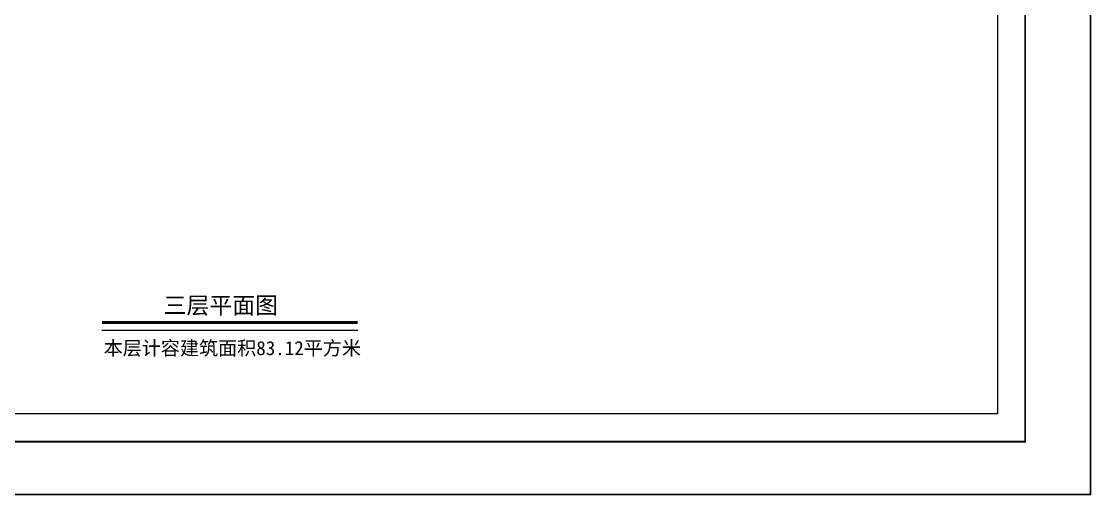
# Model space of a CAD drawing. Extents: x 512858 to 514372, y -232486 to -231710.
# Drawn here: x 513789.1 to 513844.3, y -232271.4 to -232246.9 of the extents above; entities that cross this region are included whole.
import ezdxf

# ---------------------------------------------------------------- set-up
doc = ezdxf.new("R2010")
doc.units = 0
doc.header["$LTSCALE"] = 1000
doc.layers.add('图廓', color=252, linetype='Continuous', lineweight=9)
doc.layers.add('打印图框', color=252, linetype='Continuous', plot=False)
doc.layers.add('楼层注记', color=7, linetype='Continuous')
doc.styles.add('dw', font='simhei.ttf')

msp = doc.modelspace()

# ---------------------------------------------------------------- linework, layer by layer
at = {"layer": '图廓', "color": 0, "const_width": 0.0953}
msp.add_lwpolyline([(513757.054, -232207.42), (513840.895, -232207.42), (513840.895, -232268.633), (513757.054, -232268.633)], close=True, dxfattribs=at)
at = {"layer": '图廓', "color": 0}
msp.add_lwpolyline([(513758.483, -232208.849), (513839.466, -232208.849), (513839.466, -232267.204), (513758.483, -232267.204)], close=True, dxfattribs=at)
at = {"layer": '图廓', "color": 7, "const_width": 0.16}
msp.add_lwpolyline([(513793.227, -232262.489), (513806.441, -232262.489)], dxfattribs=at)
at = {"layer": '图廓', "color": 7}
msp.add_lwpolyline([(513793.227, -232262.88), (513806.441, -232262.88)], dxfattribs=at)
at = {"layer": '打印图框', "color": 6, "ltscale": 0.5}
msp.add_lwpolyline([(513753.629, -232271.363), (513844.276, -232271.363), (513844.276, -232203.384), (513753.629, -232203.384)], close=True, dxfattribs=at)

# ---------------------------------------------------------------- texts
at = {"layer": '图廓', "color": 7, "style": 'dw'}
msp.add_text('本层计容建筑面积83.12平方米', height=0.72177, dxfattribs=at).set_placement((513793.322, -232264.166))
at = {"layer": '楼层注记', "color": 7, "style": 'dw'}
msp.add_text('三层平面图', height=0.8661, dxfattribs=at).set_placement((513796.417, -232262.03))

doc.saveas('drawing.dxf')
